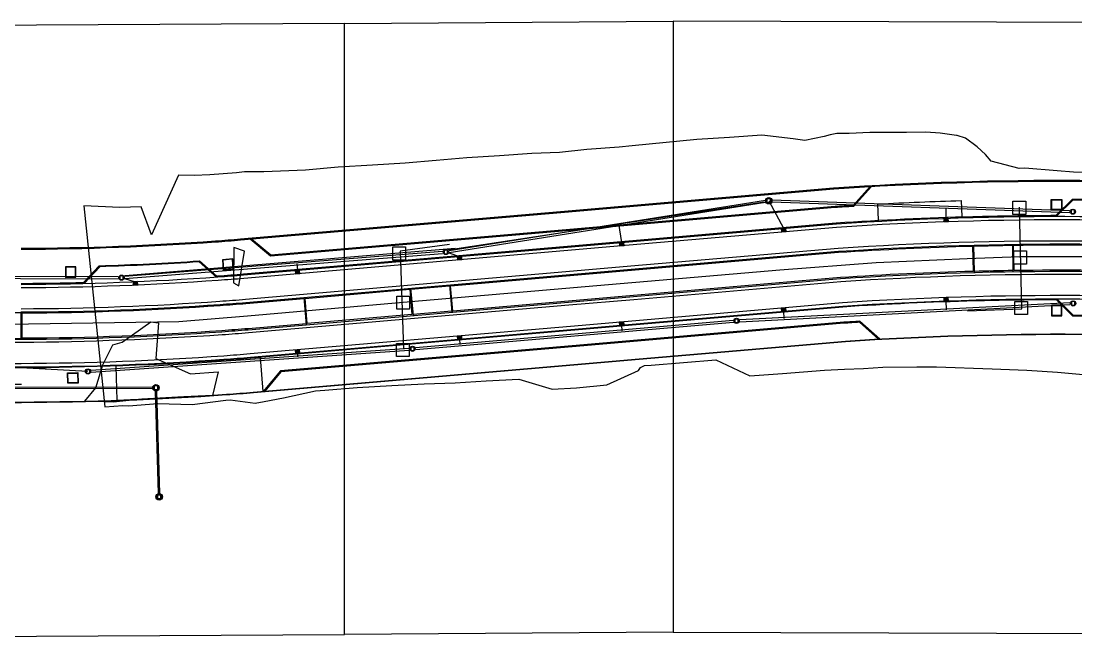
# Model space of a CAD drawing. Header units: millimetres. Extents: x 229854 to 231132, y 144419 to 144704.
# Drawn here: x 230417.1 to 230579.2, y 144479.1 to 144574.1 of the extents above; entities that cross this region are included whole.
import ezdxf

# ---------------------------------------------------------------- set-up
doc = ezdxf.new("R2010")
doc.units = ezdxf.units.MM
for name, color, linetype in [('G - Bde contrebutage', 191, 'Continuous'), ('G - Bordure', 40, 'Continuous'), ('G - CV', 151, 'Continuous'), ('G - Eg2302 - Av', 1, 'Continuous'), ('G - Egout EU', 22, 'Continuous'), ('G - Egout_EP', 5, 'Continuous'), ('G - Elec - CT', 62, 'Continuous'), ('G - Elec - gaine', 191, 'Continuous'), ('G - FE', 160, 'Continuous'), ('G - revêtement', 252, 'Continuous'), ('R - Lots terre - Lot 10', 115, 'Continuous'), ('R - Lots terre - Lot 9', 40, 'Continuous'), ('R - Lots terre - X1', 7, 'Continuous'), ('R - Phasage - 4', 5, 'Continuous'), ('x- bassin 55m', 8, 'Continuous'), ('X-Sondage-Impetrants1', 5, 'Continuous'), ('x-surface curee', 245, 'Continuous')]:
    doc.layers.add(name, color=color, linetype=linetype)

msp = doc.modelspace()

# ---------------------------------------------------------------- linework, layer by layer
at = {"layer": 'G - Bde contrebutage'}
for points in [[(230417.09, 144529.9, 0.017024), (230447.62, 144531.06, 0.002215), (230451.59, 144531.36), (230500.81, 144535.61), (230510.83, 144536.48), (230542.68, 144539.23, -0.035961), (230616.96, 144538.82, -0.019252), (230656.49, 144534.22), (230708.78, 144526.09, 0.103269), (230789.44, 144532.09), (230795.05, 144533.72, 0.068986), (230802.31, 144537.53)], [(230417.09, 144529.4, 0.017025), (230447.66, 144530.56, 0.002216), (230451.63, 144530.86), (230500.86, 144535.11), (230510.88, 144535.98), (230542.72, 144538.73, -0.035959), (230616.92, 144538.33, -0.019252), (230656.41, 144533.73), (230708.71, 144525.59, 0.103277), (230789.58, 144531.61), (230795.21, 144533.24, 0.061728), (230801.87, 144536.62)], [(230417.1, 144525.2, 0.017028), (230447.96, 144526.37, 0.002222), (230451.98, 144526.68), (230501.22, 144530.93), (230511.24, 144531.79), (230543.04, 144534.54, -0.035938), (230616.59, 144534.14, -0.019252), (230655.77, 144529.58), (230708.11, 144521.44, 0.103344), (230790.74, 144527.57), (230796.38, 144529.21, -0.061728), (230803.81, 144529.93)], [(230796.5, 144528.72), (230790.88, 144527.09, -0.103352), (230708.04, 144520.94), (230655.69, 144529.09, 0.019252), (230616.55, 144533.64, 0.035936), (230543.08, 144534.05), (230511.28, 144531.29), (230501.26, 144530.43), (230452.02, 144526.18, -0.004813), (230448, 144525.87, -0.014437), (230417.11, 144524.7)], [(230417.11, 144524.7, -0.00617), (230405.9, 144524.79), (230399.9, 144524.96), (230392.91, 144525.16), (230374.92, 144525.67), (230356.92, 144526.19), (230351.42, 144526.35), (230349.93, 144526.39), (230343.93, 144526.56), (230328.8, 144527, 0.100759), (230320.94, 144525.63)], [(230405.92, 144525.29, 0.006173), (230417.1, 144525.2)]]:
    msp.add_lwpolyline(points, format="xyb", dxfattribs=at)
at = {"layer": 'G - Bordure'}
for points in [[(230786.87, 144540.97, -0.103113), (230710.09, 144535.24), (230657.91, 144543.36, 0.019252), (230617.67, 144548.05, 0.036005), (230541.98, 144548.45), (230510.04, 144545.69), (230500.02, 144544.82), (230450.82, 144540.58, -0.002202), (230446.96, 144540.28, -0.017007), (230417.09, 144539.15)], [(230417.09, 144539.05, 0.017007), (230446.96, 144540.18, 0.002202), (230450.83, 144540.48), (230500.03, 144544.72), (230510.05, 144545.59), (230541.99, 144548.36, -0.036004), (230617.66, 144547.95, -0.019252), (230657.9, 144543.26), (230710.08, 144535.14, 0.103115), (230786.9, 144540.88)], [(230547.78, 144548.71), (230545.04, 144545.64, 0.001358), (230542.21, 144545.46), (230510.3, 144542.7), (230500.28, 144541.83), (230455.43, 144537.97), (230452.29, 144540.61)], [(230547.57, 144548.7), (230544.97, 144545.79, 0.00133), (230542.2, 144545.61), (230510.28, 144542.85), (230500.26, 144541.98), (230455.48, 144538.12), (230452.51, 144540.62)], [(230569.44, 144544.07), (230569.44, 144544.21, -0.003253), (230576.2, 144544.27), (230578.69, 144546.77, -0.012491), (230604.83, 144546.03)], [(230548.89, 144543.51), (230548.79, 144546.01, -0.006132), (230561.58, 144546.54), (230561.68, 144544.05)], [(230659.93, 144537.48), (230657.84, 144540.34), (230657.45, 144540.4, 0.008084), (230640.69, 144542.73), (230638.86, 144541.28), (230637.14, 144541.48), (230635.69, 144543.32, 0.008762), (230617.44, 144545.06, 0.003668), (230609.78, 144545.59), (230608.03, 144544.04), (230606.31, 144544.14), (230604.76, 144545.88, 0.012431), (230578.75, 144546.62), (230576.26, 144544.12)], [(230482.58, 144537.8), (230482.56, 144537.95), (230500.48, 144539.49), (230510.5, 144540.36), (230542.39, 144543.12, -0.010109), (230563.36, 144544.09), (230563.37, 144543.94)], [(230563.36, 144544.09, -0.002925), (230569.44, 144544.21)], [(230563.48, 144539.54, -0.002916), (230569.5, 144539.67)], [(230417.09, 144533.8, 0.005398), (230426.7, 144533.94), (230429.11, 144536.51, 0.008712), (230444.51, 144537.26), (230447.16, 144534.93), (230447.34, 144534.95, 0.002313), (230451.26, 144535.25), (230476.59, 144537.43), (230476.6, 144537.28)], [(230447.11, 144534.78), (230444.45, 144537.1, -0.008642), (230429.18, 144536.36), (230426.76, 144533.79)], [(230569.56, 144535.77, 0.002916), (230563.58, 144535.65)], [(230417.24, 144529.25, 0.016946), (230447.67, 144530.41, 0.002216), (230451.64, 144530.71), (230460.6, 144531.49)], [(230563.7, 144531.25), (230563.7, 144531.1, 0.010026), (230543.38, 144530.16), (230511.62, 144527.41), (230501.6, 144526.54), (230483.68, 144525), (230483.67, 144525.15)], [(230569.63, 144531.22, 0.002919), (230563.7, 144531.1)], [(230603.77, 144528.06, 0.012396), (230578.73, 144528.77), (230576.22, 144531.27, 0.003248), (230569.63, 144531.22), (230569.62, 144531.37)], [(230576.28, 144531.42), (230578.79, 144528.92, -0.012335), (230603.72, 144528.21), (230605.48, 144529.78), (230607.2, 144529.68), (230608.77, 144527.92, -0.00362), (230616.07, 144527.41, -0.008713), (230633.61, 144525.74), (230635.46, 144527.2), (230637.17, 144527), (230638.63, 144525.15, -0.006812), (230652.28, 144523.28), (230655.14, 144525.38)], [(230417.09, 144529.25, -0.006066), (230406.18, 144529.34), (230406.07, 144525.44, 0.006084), (230417.1, 144525.35)], [(230460.93, 144527.6), (230451.97, 144526.83, -0.002222), (230447.95, 144526.52, -0.016945), (230417.25, 144525.35)], [(230549.08, 144525.25), (230546.02, 144527.97, 0.001222), (230543.56, 144527.81), (230511.82, 144525.07), (230501.8, 144524.2), (230456.95, 144520.33), (230454.31, 144517.19)], [(230548.87, 144525.23), (230545.97, 144527.82, 0.001191), (230543.57, 144527.66), (230511.83, 144524.92), (230501.81, 144524.05), (230457.03, 144520.19), (230454.53, 144517.21)], [(230417.1, 144515.55, 0.01705), (230448.65, 144516.74, 0.002236), (230452.78, 144517.06), (230502.05, 144521.31), (230512.07, 144522.18), (230543.78, 144524.92, -0.03589), (230615.85, 144524.52, -0.019252), (230654.28, 144520.04), (230706.73, 144511.88, 0.103491), (230793.42, 144518.3), (230799.07, 144519.94), (230801.86, 144520.75), (230801.89, 144520.66), (230799.1, 144519.85), (230793.45, 144518.21, -0.103492), (230706.72, 144511.78), (230654.27, 144519.95, 0.019252), (230615.84, 144524.42, 0.03589), (230543.79, 144524.82), (230512.08, 144522.08), (230502.06, 144521.21), (230452.79, 144516.96, -0.002236), (230448.66, 144516.64, -0.01705), (230417.1, 144515.45)], [(230477.69, 144524.63), (230477.7, 144524.48), (230452.35, 144522.29, -0.002228), (230448.28, 144521.98, -0.017041), (230417.1, 144520.8)], [(230417.12, 144520.8, -0.006188), (230405.79, 144520.89), (230405.8, 144521.04)], [(230178.47, 144496), (230177.87, 144499.61), (230178.29, 144502.18), (230212.64, 144509.39, -0.035617), (230272.73, 144517.6, -0.192565), (230289.04, 144512.27, 0.391565), (230320.78, 144513.86, -0.209272), (230330.52, 144517.79), (230343.67, 144517.42), (230349.66, 144517.25), (230351.16, 144517.2), (230356.66, 144517.05), (230374.66, 144516.53), (230392.65, 144516.02), (230405.69, 144515.65, 0.006185), (230417.14, 144515.55)], [(230417.14, 144515.45, -0.006185), (230405.68, 144515.55), (230392.64, 144515.92), (230374.65, 144516.43), (230356.66, 144516.95), (230351.16, 144517.1), (230349.66, 144517.15), (230343.66, 144517.32)]]:
    msp.add_lwpolyline(points, format="xyb", dxfattribs=at)
for points in [[(230577.04, 144545.11), (230575.44, 144545.11), (230575.44, 144546.71), (230577.04, 144546.71)], [(230576.98, 144545.17), (230575.5, 144545.17), (230575.5, 144546.65), (230576.98, 144546.65)], [(230448.15, 144535.85), (230449.75, 144535.97), (230449.63, 144537.56), (230448.03, 144537.44)], [(230448.21, 144535.91), (230449.68, 144536.02), (230449.57, 144537.5), (230448.1, 144537.39)], [(230423.92, 144534.72), (230425.52, 144534.75), (230425.49, 144536.35), (230423.89, 144536.32)], [(230423.98, 144534.78), (230425.46, 144534.81), (230425.43, 144536.29), (230423.95, 144536.26)], [(230477.16, 144529), (230461.08, 144527.61), (230460.75, 144531.5), (230476.83, 144532.89)], [(230577.06, 144530.43), (230575.46, 144530.43), (230575.46, 144528.83), (230577.06, 144528.83)], [(230577, 144530.37), (230575.52, 144530.37), (230575.52, 144528.89), (230577, 144528.89)], [(230424.23, 144520.05), (230425.83, 144520.07), (230425.86, 144518.47), (230424.26, 144518.45)], [(230424.29, 144519.99), (230425.77, 144520.01), (230425.79, 144518.53), (230424.32, 144518.51)]]:
    msp.add_lwpolyline(points, close=True, dxfattribs=at)
for points in [[(230563.43, 144535.64, 0.009965), (230543.03, 144534.69), (230511.23, 144531.94), (230501.21, 144531.07), (230483.44, 144529.54), (230483.1, 144533.43), (230500.87, 144534.96), (230510.89, 144535.83), (230542.73, 144538.58, -0.009985), (230563.33, 144539.54)], [(230569.65, 144539.67, -0.022901), (230616.91, 144538.18, -0.019252), (230656.39, 144533.58), (230708.68, 144525.44, 0.102914), (230789.34, 144531.38), (230790.43, 144527.64, -0.102989), (230708.13, 144521.58), (230655.79, 144529.73, 0.019252), (230616.6, 144534.29, 0.0229), (230569.71, 144535.77)]]:
    msp.add_lwpolyline(points, format="xyb", close=True, dxfattribs=at)
for points in [[(230563.48, 144539.69), (230563.59, 144535.5)], [(230569.56, 144535.62), (230569.5, 144539.82)], [(230476.59, 144537.43), (230482.56, 144537.95)], [(230476.96, 144533.05), (230477.33, 144528.86)], [(230476.98, 144532.9), (230482.96, 144533.41)], [(230482.94, 144533.56), (230483.3, 144529.38)], [(230460.95, 144527.45), (230460.58, 144531.64)], [(230417.1, 144525.2), (230417.09, 144529.4)], [(230417.25, 144525.2), (230417.24, 144529.4)], [(230483.29, 144529.53), (230477.31, 144529.01)], [(230483.68, 144525), (230477.7, 144524.48)]]:
    msp.add_lwpolyline(points, dxfattribs=at)
at = {"layer": 'G - CV'}
for points in [[(230532.5, 144546.51, -1), (230531.5, 144546.51, -1)], [(230532.4, 144546.51, -1), (230531.6, 144546.51, -1)], [(230579.15, 144544.82, -1), (230578.35, 144544.82, -1)], [(230482.76, 144538.63, -1), (230481.96, 144538.63, -1)], [(230432.92, 144534.68, -1), (230432.12, 144534.68, -1)], [(230579.2, 144530.72, -1), (230578.4, 144530.72, -1)], [(230527.46, 144528.04, -1), (230526.66, 144528.04, -1)], [(230477.64, 144523.74, -1), (230476.84, 144523.74, -1)], [(230427.76, 144520.25, -1), (230426.96, 144520.25, -1)], [(230438.32, 144517.75, -1), (230437.32, 144517.75, -1)], [(230438.22, 144517.75, -1), (230437.42, 144517.75, -1)], [(230438.82, 144500.97, -1), (230437.82, 144500.97, -1)], [(230438.72, 144500.97, -1), (230437.92, 144500.97, -1)]]:
    msp.add_lwpolyline(points, format="xyb", close=True, dxfattribs=at)
for points in [[(230531.73, 144546.23), (230532.28, 144546.23), (230532.28, 144546.78), (230531.73, 144546.78)], [(230578.48, 144544.55), (230579.02, 144544.55), (230579.02, 144545.09), (230578.48, 144545.09)], [(230482.09, 144538.36), (230482.63, 144538.36), (230482.63, 144538.9), (230482.09, 144538.9)], [(230432.25, 144534.41), (230432.79, 144534.41), (230432.79, 144534.95), (230432.25, 144534.95)], [(230578.53, 144530.45), (230579.07, 144530.45), (230579.07, 144530.99), (230578.53, 144530.99)], [(230526.79, 144527.77), (230527.33, 144527.77), (230527.33, 144528.31), (230526.79, 144528.31)], [(230476.97, 144523.47), (230477.51, 144523.47), (230477.51, 144524.01), (230476.97, 144524.01)], [(230427.09, 144519.98), (230427.63, 144519.98), (230427.63, 144520.52), (230427.09, 144520.52)], [(230437.55, 144517.47), (230438.09, 144517.47), (230438.09, 144518.02), (230437.55, 144518.02)], [(230438.05, 144500.7), (230438.59, 144500.7), (230438.59, 144501.24), (230438.05, 144501.24)]]:
    msp.add_lwpolyline(points, close=True, dxfattribs=at)
at = {"layer": 'G - Eg2302 - Av'}
for points in [[(230532, 144546.51), (230534.27, 144542.27)], [(230559.24, 144545.36), (230559.25, 144543.82)], [(230559.04, 144543.36), (230559.03, 144543.76)], [(230559.1, 144543.76), (230559.12, 144543.36)], [(230559.19, 144543.37), (230559.18, 144543.77)], [(230559.25, 144543.77), (230559.27, 144543.37)], [(230559.34, 144543.37), (230559.33, 144543.77)], [(230559.4, 144543.77), (230559.42, 144543.37)], [(230559.49, 144543.38), (230559.48, 144543.78)], [(230508.91, 144543), (230509.37, 144540.11)], [(230534.09, 144541.8), (230534.05, 144542.2)], [(230534.13, 144542.2), (230534.16, 144541.81)], [(230534.24, 144541.81), (230534.2, 144542.21)], [(230534.28, 144542.22), (230534.31, 144541.82)], [(230534.39, 144541.83), (230534.35, 144542.22)], [(230534.43, 144542.23), (230534.46, 144541.83)], [(230534.54, 144541.84), (230534.5, 144542.24)], [(230509.18, 144539.64), (230509.15, 144540.04)], [(230509.22, 144540.05), (230509.26, 144539.65)], [(230509.33, 144539.66), (230509.3, 144540.06)], [(230509.37, 144540.06), (230509.41, 144539.66)], [(230509.48, 144539.67), (230509.45, 144540.07)], [(230509.52, 144540.08), (230509.56, 144539.68)], [(230509.63, 144539.68), (230509.6, 144540.08)], [(230482.84, 144538.48), (230484.46, 144537.96)], [(230484.27, 144537.49), (230484.24, 144537.89)], [(230484.32, 144537.9), (230484.35, 144537.5)], [(230484.42, 144537.51), (230484.39, 144537.9)], [(230484.46, 144537.91), (230484.5, 144537.51)], [(230484.57, 144537.52), (230484.54, 144537.92)], [(230484.61, 144537.92), (230484.65, 144537.53)], [(230484.72, 144537.53), (230484.69, 144537.93)], [(230459.37, 144535.34), (230459.33, 144535.74)], [(230459.41, 144535.75), (230459.44, 144535.35)], [(230459.47, 144536.82), (230459.55, 144535.81)], [(230459.52, 144535.36), (230459.48, 144535.76)], [(230459.56, 144535.76), (230459.59, 144535.36)], [(230459.67, 144535.37), (230459.63, 144535.77)], [(230459.71, 144535.78), (230459.74, 144535.38)], [(230459.82, 144535.38), (230459.78, 144535.78)], [(230433, 144534.54), (230434.64, 144534.06)], [(230434.43, 144533.6), (230434.41, 144534)], [(230434.49, 144534.01), (230434.51, 144533.61)], [(230434.58, 144533.61), (230434.56, 144534.01)], [(230434.64, 144534.01), (230434.66, 144533.61)], [(230434.73, 144533.62), (230434.71, 144534.02)], [(230434.79, 144534.02), (230434.81, 144533.62)], [(230434.88, 144533.62), (230434.86, 144534.02)], [(230559.04, 144531.15), (230559.03, 144531.55)], [(230559.1, 144531.56), (230559.11, 144531.16)], [(230559.19, 144531.16), (230559.18, 144531.56)], [(230559.25, 144531.56), (230559.26, 144531.16)], [(230559.34, 144529.71), (230559.27, 144531.11)], [(230559.34, 144531.16), (230559.33, 144531.56)], [(230559.4, 144531.57), (230559.41, 144531.17)], [(230559.49, 144531.17), (230559.48, 144531.57)], [(230534.09, 144529.55), (230534.05, 144529.95)], [(230534.13, 144529.96), (230534.16, 144529.56)], [(230534.24, 144529.57), (230534.2, 144529.97)], [(230534.28, 144529.97), (230534.31, 144529.57)], [(230534.39, 144528.42), (230534.32, 144529.52)], [(230534.39, 144529.58), (230534.35, 144529.98)], [(230534.43, 144529.99), (230534.46, 144529.59)], [(230534.54, 144529.59), (230534.5, 144529.99)], [(230509.18, 144527.4), (230509.15, 144527.8)], [(230509.22, 144527.8), (230509.26, 144527.41)], [(230509.33, 144527.41), (230509.3, 144527.81)], [(230509.37, 144527.82), (230509.41, 144527.42)], [(230509.48, 144526.52), (230509.41, 144527.37)], [(230509.48, 144527.42), (230509.45, 144527.82)], [(230509.52, 144527.83), (230509.56, 144527.43)], [(230509.63, 144527.44), (230509.6, 144527.84)], [(230484.27, 144525.25), (230484.24, 144525.65)], [(230484.31, 144525.65), (230484.35, 144525.25)], [(230484.42, 144525.26), (230484.39, 144525.66)], [(230484.46, 144525.67), (230484.5, 144525.27)], [(230484.59, 144524.38), (230484.5, 144525.22)], [(230484.57, 144525.27), (230484.54, 144525.67)], [(230484.61, 144525.68), (230484.65, 144525.28)], [(230484.72, 144525.29), (230484.69, 144525.69)], [(230459.37, 144523.1), (230459.33, 144523.5)], [(230459.41, 144523.5), (230459.44, 144523.11)], [(230459.52, 144523.11), (230459.48, 144523.51)], [(230459.56, 144523.52), (230459.59, 144523.12)], [(230459.63, 144522.51), (230459.6, 144523.07)], [(230459.67, 144523.12), (230459.63, 144523.52)], [(230459.71, 144523.53), (230459.74, 144523.13)], [(230459.82, 144523.14), (230459.78, 144523.54)], [(230427.36, 144520.25), (230409.5, 144521.23)]]:
    msp.add_lwpolyline(points, dxfattribs=at)
for points in [[(230558.92, 144543.31), (230559.62, 144543.33), (230559.6, 144543.83), (230558.9, 144543.81)], [(230558.97, 144543.36), (230559.57, 144543.38), (230559.55, 144543.78), (230558.95, 144543.76)], [(230533.97, 144541.74), (230534.67, 144541.8), (230534.62, 144542.3), (230533.93, 144542.24)], [(230534.01, 144541.79), (230534.61, 144541.85), (230534.58, 144542.24), (230533.98, 144542.19)], [(230509.06, 144539.58), (230509.76, 144539.64), (230509.72, 144540.14), (230509.02, 144540.08)], [(230509.11, 144539.64), (230509.71, 144539.69), (230509.67, 144540.09), (230509.07, 144540.04)], [(230484.15, 144537.43), (230484.85, 144537.49), (230484.81, 144537.99), (230484.11, 144537.93)], [(230484.2, 144537.49), (230484.8, 144537.54), (230484.76, 144537.94), (230484.17, 144537.89)], [(230459.25, 144535.28), (230459.94, 144535.34), (230459.9, 144535.84), (230459.2, 144535.78)], [(230459.29, 144535.34), (230459.89, 144535.39), (230459.86, 144535.79), (230459.26, 144535.74)], [(230434.31, 144533.55), (230435.01, 144533.58), (230434.99, 144534.08), (230434.29, 144534.05)], [(230434.36, 144533.6), (230434.95, 144533.63), (230434.94, 144534.03), (230434.34, 144534)], [(230558.92, 144531.1), (230559.62, 144531.12), (230559.6, 144531.62), (230558.9, 144531.6)], [(230558.97, 144531.15), (230559.56, 144531.17), (230559.55, 144531.57), (230558.95, 144531.55)], [(230533.97, 144529.49), (230534.67, 144529.55), (230534.62, 144530.05), (230533.93, 144529.99)], [(230534.01, 144529.55), (230534.61, 144529.6), (230534.58, 144530), (230533.98, 144529.95)], [(230509.06, 144527.34), (230509.76, 144527.4), (230509.72, 144527.9), (230509.02, 144527.84)], [(230509.11, 144527.39), (230509.7, 144527.44), (230509.67, 144527.84), (230509.07, 144527.79)], [(230484.15, 144525.19), (230484.85, 144525.25), (230484.81, 144525.75), (230484.11, 144525.69)], [(230484.2, 144525.24), (230484.8, 144525.29), (230484.76, 144525.69), (230484.17, 144525.64)], [(230459.25, 144523.04), (230459.94, 144523.1), (230459.9, 144523.6), (230459.2, 144523.54)], [(230459.29, 144523.09), (230459.89, 144523.14), (230459.86, 144523.54), (230459.26, 144523.49)]]:
    msp.add_lwpolyline(points, close=True, dxfattribs=at)
at = {"layer": 'G - Egout EU'}
for points in [[(230437.32, 144517.84), (230374.46, 144517.72)], [(230437.32, 144517.65), (230374.46, 144517.52)], [(230438.21, 144501.46), (230437.74, 144517.25)], [(230438.41, 144501.47), (230437.93, 144517.25)]]:
    msp.add_lwpolyline(points, dxfattribs=at)
at = {"layer": 'G - Egout_EP'}
for points in [[(230482.86, 144538.87), (230531.5, 144546.59)], [(230482.86, 144538.55), (230531.5, 144546.27)], [(230532, 144546.51), (230534.27, 144542.27)], [(230532.5, 144546.64), (230578.25, 144544.99)], [(230532.5, 144546.33), (230578.25, 144544.68)], [(230559.24, 144545.36), (230559.25, 144543.82)], [(230508.91, 144543), (230509.37, 144540.11)], [(230433, 144534.89), (230481.85, 144538.77)], [(230433.03, 144534.54), (230481.88, 144538.42)], [(230482.84, 144538.48), (230484.46, 144537.96)], [(230459.47, 144536.82), (230459.55, 144535.81)], [(230401.91, 144534.58), (230432.01, 144534.52)], [(230401.92, 144534.9), (230432.02, 144534.84)], [(230433, 144534.54), (230434.64, 144534.06)], [(230527.54, 144528.23), (230578.29, 144530.85)], [(230559.34, 144529.71), (230559.27, 144531.11)], [(230527.57, 144527.91), (230578.3, 144530.53)], [(230534.39, 144528.42), (230534.32, 144529.52)], [(230477.73, 144523.94), (230526.55, 144528.16)], [(230477.75, 144523.62), (230526.57, 144527.84)], [(230509.48, 144526.52), (230509.41, 144527.37)], [(230484.59, 144524.38), (230484.5, 144525.22)], [(230427.85, 144520.44), (230476.73, 144523.86)], [(230427.86, 144520.13), (230476.75, 144523.55)], [(230459.63, 144522.51), (230459.6, 144523.07)], [(230427.36, 144520.25), (230409.5, 144521.23)]]:
    msp.add_lwpolyline(points, dxfattribs=at)
at = {"layer": 'G - Egout_EP', "color": 7}
for points in [[(230558.92, 144543.31), (230559.62, 144543.33), (230559.6, 144543.83), (230558.9, 144543.81)], [(230558.97, 144543.36), (230559.57, 144543.38), (230559.55, 144543.78), (230558.95, 144543.76)], [(230533.97, 144541.74), (230534.67, 144541.8), (230534.62, 144542.3), (230533.93, 144542.24)], [(230534.01, 144541.79), (230534.61, 144541.85), (230534.58, 144542.24), (230533.98, 144542.19)], [(230509.06, 144539.58), (230509.76, 144539.64), (230509.72, 144540.14), (230509.02, 144540.08)], [(230509.11, 144539.64), (230509.71, 144539.69), (230509.67, 144540.09), (230509.07, 144540.04)], [(230484.15, 144537.43), (230484.85, 144537.49), (230484.81, 144537.99), (230484.11, 144537.93)], [(230484.2, 144537.49), (230484.8, 144537.54), (230484.76, 144537.94), (230484.17, 144537.89)], [(230459.25, 144535.28), (230459.94, 144535.34), (230459.9, 144535.84), (230459.2, 144535.78)], [(230459.29, 144535.34), (230459.89, 144535.39), (230459.86, 144535.79), (230459.26, 144535.74)], [(230434.31, 144533.55), (230435.01, 144533.58), (230434.99, 144534.08), (230434.29, 144534.05)], [(230434.36, 144533.6), (230434.95, 144533.63), (230434.94, 144534.03), (230434.34, 144534)], [(230558.92, 144531.1), (230559.62, 144531.12), (230559.6, 144531.62), (230558.9, 144531.6)], [(230558.97, 144531.15), (230559.56, 144531.17), (230559.55, 144531.57), (230558.95, 144531.55)], [(230533.97, 144529.49), (230534.67, 144529.55), (230534.62, 144530.05), (230533.93, 144529.99)], [(230534.01, 144529.55), (230534.61, 144529.6), (230534.58, 144530), (230533.98, 144529.95)], [(230509.06, 144527.34), (230509.76, 144527.4), (230509.72, 144527.9), (230509.02, 144527.84)], [(230509.11, 144527.39), (230509.7, 144527.44), (230509.67, 144527.84), (230509.07, 144527.79)], [(230484.15, 144525.19), (230484.85, 144525.25), (230484.81, 144525.75), (230484.11, 144525.69)], [(230484.2, 144525.24), (230484.8, 144525.29), (230484.76, 144525.69), (230484.17, 144525.64)], [(230459.25, 144523.04), (230459.94, 144523.1), (230459.9, 144523.6), (230459.2, 144523.54)], [(230459.29, 144523.09), (230459.89, 144523.14), (230459.86, 144523.54), (230459.26, 144523.49)]]:
    msp.add_lwpolyline(points, close=True, dxfattribs=at)
for points in [[(230559.04, 144543.36), (230559.03, 144543.76)], [(230559.1, 144543.76), (230559.12, 144543.36)], [(230559.19, 144543.37), (230559.18, 144543.77)], [(230559.25, 144543.77), (230559.27, 144543.37)], [(230559.34, 144543.37), (230559.33, 144543.77)], [(230559.4, 144543.77), (230559.42, 144543.37)], [(230559.49, 144543.38), (230559.48, 144543.78)], [(230534.09, 144541.8), (230534.05, 144542.2)], [(230534.13, 144542.2), (230534.16, 144541.81)], [(230534.24, 144541.81), (230534.2, 144542.21)], [(230534.28, 144542.22), (230534.31, 144541.82)], [(230534.39, 144541.83), (230534.35, 144542.22)], [(230534.43, 144542.23), (230534.46, 144541.83)], [(230534.54, 144541.84), (230534.5, 144542.24)], [(230509.18, 144539.64), (230509.15, 144540.04)], [(230509.22, 144540.05), (230509.26, 144539.65)], [(230509.33, 144539.66), (230509.3, 144540.06)], [(230509.37, 144540.06), (230509.41, 144539.66)], [(230509.48, 144539.67), (230509.45, 144540.07)], [(230509.52, 144540.08), (230509.56, 144539.68)], [(230509.63, 144539.68), (230509.6, 144540.08)], [(230484.27, 144537.49), (230484.24, 144537.89)], [(230484.32, 144537.9), (230484.35, 144537.5)], [(230484.42, 144537.51), (230484.39, 144537.9)], [(230484.46, 144537.91), (230484.5, 144537.51)], [(230484.57, 144537.52), (230484.54, 144537.92)], [(230484.61, 144537.92), (230484.65, 144537.53)], [(230484.72, 144537.53), (230484.69, 144537.93)], [(230459.37, 144535.34), (230459.33, 144535.74)], [(230459.41, 144535.75), (230459.44, 144535.35)], [(230459.52, 144535.36), (230459.48, 144535.76)], [(230459.56, 144535.76), (230459.59, 144535.36)], [(230459.67, 144535.37), (230459.63, 144535.77)], [(230459.71, 144535.78), (230459.74, 144535.38)], [(230459.82, 144535.38), (230459.78, 144535.78)], [(230434.43, 144533.6), (230434.41, 144534)], [(230434.49, 144534.01), (230434.51, 144533.61)], [(230434.58, 144533.61), (230434.56, 144534.01)], [(230434.64, 144534.01), (230434.66, 144533.61)], [(230434.73, 144533.62), (230434.71, 144534.02)], [(230434.79, 144534.02), (230434.81, 144533.62)], [(230434.88, 144533.62), (230434.86, 144534.02)], [(230559.04, 144531.15), (230559.03, 144531.55)], [(230559.1, 144531.56), (230559.11, 144531.16)], [(230559.19, 144531.16), (230559.18, 144531.56)], [(230559.25, 144531.56), (230559.26, 144531.16)], [(230559.34, 144531.16), (230559.33, 144531.56)], [(230559.4, 144531.57), (230559.41, 144531.17)], [(230559.49, 144531.17), (230559.48, 144531.57)], [(230534.09, 144529.55), (230534.05, 144529.95)], [(230534.13, 144529.96), (230534.16, 144529.56)], [(230534.24, 144529.57), (230534.2, 144529.97)], [(230534.28, 144529.97), (230534.31, 144529.57)], [(230534.39, 144529.58), (230534.35, 144529.98)], [(230534.43, 144529.99), (230534.46, 144529.59)], [(230534.54, 144529.59), (230534.5, 144529.99)], [(230509.18, 144527.4), (230509.15, 144527.8)], [(230509.22, 144527.8), (230509.26, 144527.41)], [(230509.33, 144527.41), (230509.3, 144527.81)], [(230509.37, 144527.82), (230509.41, 144527.42)], [(230509.48, 144527.42), (230509.45, 144527.82)], [(230509.52, 144527.83), (230509.56, 144527.43)], [(230509.63, 144527.44), (230509.6, 144527.84)], [(230484.27, 144525.25), (230484.24, 144525.65)], [(230484.31, 144525.65), (230484.35, 144525.25)], [(230484.42, 144525.26), (230484.39, 144525.66)], [(230484.46, 144525.67), (230484.5, 144525.27)], [(230484.57, 144525.27), (230484.54, 144525.67)], [(230484.61, 144525.68), (230484.65, 144525.28)], [(230484.72, 144525.29), (230484.69, 144525.69)], [(230459.37, 144523.1), (230459.33, 144523.5)], [(230459.41, 144523.5), (230459.44, 144523.11)], [(230459.52, 144523.11), (230459.48, 144523.51)], [(230459.56, 144523.52), (230459.59, 144523.12)], [(230459.67, 144523.12), (230459.63, 144523.52)], [(230459.71, 144523.53), (230459.74, 144523.13)], [(230459.82, 144523.14), (230459.78, 144523.54)]]:
    msp.add_lwpolyline(points, dxfattribs=at)
at = {"layer": 'G - Elec - CT'}
for points in [[(230569.54, 144546.43), (230571.5, 144546.43), (230571.5, 144544.41), (230569.54, 144544.41)], [(230474.2, 144539.41), (230476.15, 144539.41), (230476.15, 144537.39), (230474.2, 144537.39)], [(230569.66, 144538.79), (230571.62, 144538.79), (230571.62, 144536.77), (230569.66, 144536.77)], [(230474.85, 144531.83), (230476.8, 144531.83), (230476.8, 144529.81), (230474.85, 144529.81)], [(230569.85, 144531.02), (230571.8, 144531.02), (230571.8, 144529), (230569.85, 144529)], [(230474.77, 144524.55), (230476.72, 144524.55), (230476.72, 144522.53), (230474.77, 144522.53)]]:
    msp.add_lwpolyline(points, close=True, dxfattribs=at)
at = {"layer": 'G - Elec - gaine'}
for points in [[(230562.54, 144529.56), (230570.89, 144529.86), (230570.54, 144545.52)], [(230482.93, 144539.79), (230475.37, 144538.73), (230475.88, 144523.7)]]:
    msp.add_lwpolyline(points, dxfattribs=at)
msp.add_lwpolyline([(230780.72, 144527.15), (230773.22, 144525.52), (230769.82, 144524.91), (230765.03, 144524.1), (230760.03, 144523.13, -0.027293), (230745.21, 144522.09), (230738.78, 144521.85), (230732.7, 144521.8), (230719.12, 144522.59), (230709.55, 144523.39), (230682.18, 144527.59), (230652.06, 144532.26), (230621.92, 144536.06), (230592.14, 144537.88), (230570.59, 144537.88), (230562.52, 144537.59), (230548.51, 144536.97), (230533.69, 144535.84), (230503.79, 144533.26), (230475.81, 144530.84), (230451.91, 144528.78), (230441.31, 144527.87), (230408.26, 144527.35)], format="xyb", dxfattribs=at)
at = {"layer": 'G - FE'}
for points in [[(230417.09, 144533.65, 0.017017), (230447.35, 144534.8, 0.00221), (230451.28, 144535.1), (230500.49, 144539.34), (230510.51, 144540.21), (230542.4, 144542.97, -0.035979), (230617.25, 144542.56, -0.019252), (230657.07, 144537.93), (230698.95, 144531.41), (230709.31, 144529.8, 0.013959), (230720.09, 144528.68, 0.088933), (230788.26, 144535.65), (230788.4, 144535.17)], [(230417.09, 144533.15, 0.017018), (230447.39, 144534.3, 0.002211), (230451.32, 144534.6), (230500.53, 144538.85), (230510.55, 144539.71), (230542.44, 144542.47, -0.035977), (230617.21, 144542.06, -0.019252), (230656.99, 144537.43), (230698.87, 144530.92), (230709.24, 144529.3, 0.013967), (230720.05, 144528.18, 0.088935), (230788.4, 144535.17)], [(230791.66, 144523.93, -0.103247), (230707.57, 144517.72), (230655.19, 144525.87, 0.019252), (230616.3, 144530.4, 0.03592), (230543.33, 144530.81), (230511.56, 144528.06), (230501.54, 144527.19), (230452.29, 144522.94, -0.002228), (230448.23, 144522.63, -0.017039), (230417.1, 144521.45)], [(230417.12, 144520.95, 0.017027), (230448.27, 144522.13, 0.002228), (230452.33, 144522.44), (230501.58, 144526.69), (230511.61, 144527.56), (230543.37, 144530.31, -0.035917), (230616.26, 144529.9, -0.019252), (230655.11, 144525.38), (230707.5, 144517.23, 0.103255), (230791.8, 144523.45), (230791.66, 144523.93)], [(230417.12, 144521.45, -0.006175), (230405.81, 144521.54), (230392.82, 144521.92), (230374.82, 144522.43), (230356.83, 144522.94), (230351.33, 144523.1), (230349.83, 144523.14), (230343.84, 144523.32), (230330.69, 144523.69, 0.209272), (230316.56, 144517.99, -0.391565), (230292.83, 144516.8, 0.192565), (230272.35, 144523.49, 0.035617), (230211.43, 144515.17), (230180.21, 144508.61, 0.401283), (230175.13, 144501.19), (230176.05, 144495.6)], [(230405.8, 144521.04, 0.006187), (230417.12, 144520.95)]]:
    msp.add_lwpolyline(points, format="xyb", dxfattribs=at)
at = {"layer": 'G - revêtement'}
msp.add_lwpolyline([(230453.86, 144522.42), (230452.35, 144522.29, -0.002228), (230448.28, 144521.98, -0.009105), (230431.63, 144521.08), (230431.81, 144515.84, 0.009105), (230448.65, 144516.74, 0.002236), (230452.78, 144517.06), (230454.31, 144517.19)], format="xyb", close=True, dxfattribs=at)
msp.add_lwpolyline([(230409.57, 144520.83), (230409.57, 144518.33, 0.004105), (230417.13, 144518.3)], format="xyb", dxfattribs=at)
at = {"layer": 'R - Lots terre - Lot 10'}
msp.add_lwpolyline([(230517.31, 144480.15), (230616.72, 144479.84), (230616.72, 144573.83), (230517.31, 144574.14)], close=True, dxfattribs=at)
at = {"layer": 'R - Lots terre - Lot 9'}
msp.add_lwpolyline([(230343.66, 144479.12), (230466.81, 144479.79), (230466.81, 144573.79), (230343.66, 144573.11)], close=True, dxfattribs=at)
at = {"layer": 'R - Lots terre - X1'}
for points in [[(230466.81, 144573.79), (230517.31, 144574.14)], [(230517.31, 144480.15), (230466.81, 144479.79)]]:
    msp.add_lwpolyline(points, dxfattribs=at)
at = {"layer": 'R - Phasage - 4'}
msp.add_lwpolyline([(230582.9, 144550.73), (230578.87, 144550.93), (230576.36, 144551.1), (230571.35, 144551.5), (230570.51, 144551.47), (230566.2, 144552.58), (230565.34, 144553.64), (230564.03, 144554.79), (230562.26, 144556.14), (230560.97, 144556.53), (230560.89, 144556.53), (230558.37, 144556.9), (230556.16, 144557.04), (230553.17, 144557), (230551.37, 144557.03), (230547.53, 144557.03), (230544.36, 144556.87), (230542.49, 144556.84), (230541.46, 144556.66), (230540.54, 144556.39), (230537.55, 144555.76), (230535.78, 144556.02), (230530.94, 144556.57), (230525.95, 144556.22), (230520.96, 144555.93), (230511.01, 144554.93), (230509, 144554.77), (230504.02, 144554.38), (230499.82, 144553.95), (230495.6, 144553.77), (230490.61, 144553.43), (230485.62, 144553.09), (230480.86, 144552.71), (230476.11, 144552.27), (230471.12, 144551.96), (230465.8, 144551.65), (230460.82, 144551.22), (230454.42, 144550.96), (230451.41, 144550.94), (230450.17, 144550.81), (230446.09, 144550.52), (230443.68, 144550.39), (230441.27, 144550.42), (230437.15, 144541.29), (230435.56, 144545.59), (230432.24, 144545.49), (230426.72, 144545.75), (230429.96, 144514.8), (230432.73, 144515.04), (230433.57, 144514.96), (230438.09, 144515.34), (230443.39, 144515.19), (230448.57, 144515.84), (230449.23, 144515.91), (230453.08, 144515.4), (230454.46, 144515.61), (230457.43, 144516.19), (230462.35, 144517.28), (230463.75, 144517.36), (230468.73, 144517.8), (230474.05, 144518.08), (230479.04, 144518.37), (230483.82, 144518.48), (230488.59, 144518.8), (230493.58, 144519.09), (230498.73, 144517.54), (230502.47, 144517.76), (230507.14, 144518.22), (230511.98, 144520.38), (230512.29, 144520.86), (230512.92, 144521.15), (230513.93, 144521.22), (230518.91, 144521.65), (230523.89, 144522.04), (230529.12, 144519.58), (230534.11, 144519.96), (230540.6, 144520.45), (230543.63, 144520.63), (230546.58, 144520.72), (230549.53, 144520.91), (230554.79, 144520.99), (230557.8, 144520.96), (230566.35, 144520.67), (230571.69, 144520.44), (230576.4, 144520.13), (230582.05, 144519.62)], dxfattribs=at)
at = {"layer": 'x- bassin 55m'}
for points in [[(230482.39, 144538.92, 85.83), (230531.31, 144546.36, 84.21)], [(230483.81, 144539.17, 84.91), (230432.48, 144534.9, 85.78)]]:
    msp.add_polyline3d(points, dxfattribs=at)
at = {"layer": 'X-Sondage-Impetrants1'}
msp.add_polyline3d([(230449.78, 144539.33, 85.68), (230449.71, 144533.88, 85.96), (230450.53, 144533.41, 85.96), (230451.41, 144538.75, 85.6)], close=True, dxfattribs=at)
at = {"layer": 'x-surface curee'}
msp.add_polyline3d([(230447.4, 144520.19, 83.75), (230446.5, 144516.57, 83.42), (230442.09, 144516.33, 82.86), (230435.66, 144515.99, 83.59), (230431.22, 144515.51, 83.95), (230426.9, 144515.7, 84.05), (230428.59, 144517.74, 83.88), (230429.63, 144521.27, 83.86), (230431.18, 144524.35, 83.68), (230432.63, 144524.74, 83.62), (230437.02, 144527.9, 83.4), (230438.21, 144527.72, 83.47), (230437.8, 144522.27, 83.2), (230443.1, 144519.9, 82.69)], close=True, dxfattribs=at)

doc.saveas('drawing.dxf')
